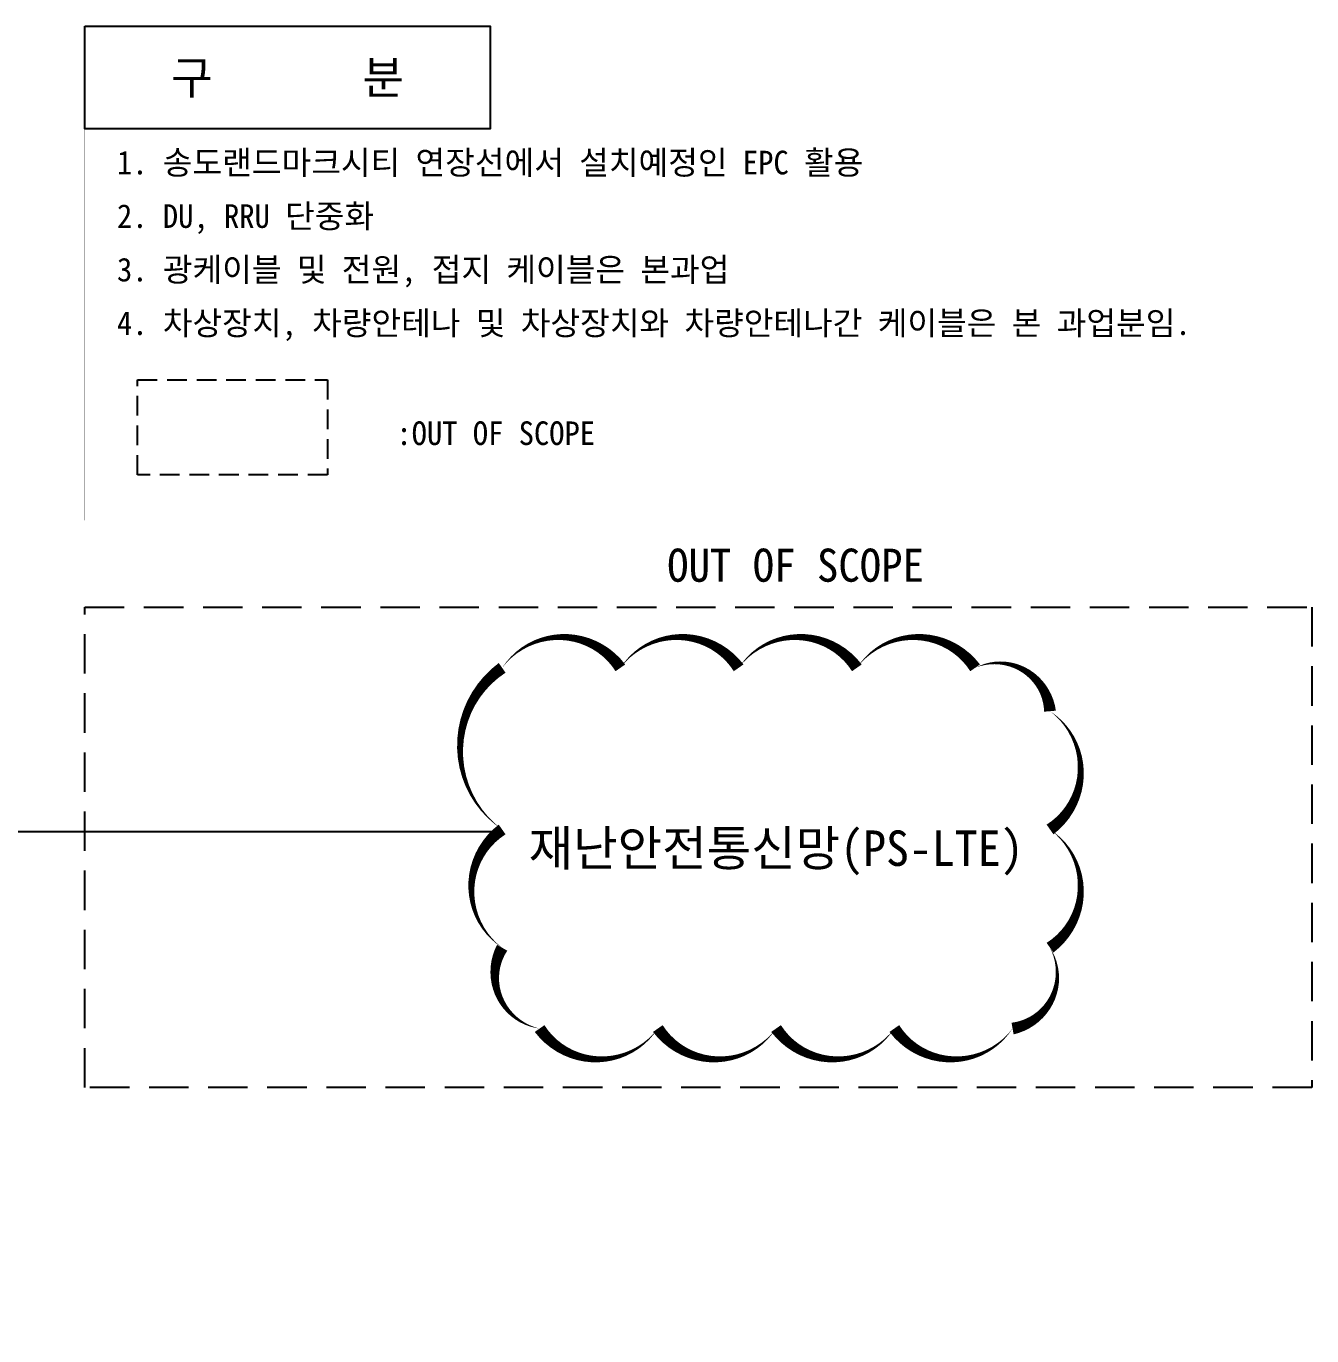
# Model space of a CAD drawing. Header units: millimetres. Extents: x 6936 to 151718, y -102387 to -11312.
# Drawn here: x 119100 to 151718, y -45691 to -12468 of the extents above; entities that cross this region are included whole.
import ezdxf
from ezdxf.enums import TextEntityAlignment as Align

# ---------------------------------------------------------------- set-up
doc = ezdxf.new("R2010")
doc.units = ezdxf.units.MM
doc.linetypes.add('DASHED', pattern=[0.75, 0.5, -0.25])
doc.layers.add('TN-LINE', color=7, linetype='Continuous')
doc.layers.add('TN-TEXT', color=3, linetype='Continuous')
doc.layers.add('TN-LINE1', color=1, linetype='Continuous', lineweight=9)
doc.styles.add('STYLE1', font='GulimChe.ttf')

msp = doc.modelspace()

# ---------------------------------------------------------------- linework, layer by layer
at = {"layer": 'TN-LINE', "color": 1}
msp.add_line((53248, -32899), (131103, -32899), dxfattribs=at)
at = {"layer": 'TN-LINE', "const_width": 1}
for points in [[(120588, -12468), (151718, -12468), (151718, -25004), (120588, -25004)], [(13954, -41154), (151686, -41154), (151686, -45690), (13954, -45690)]]:
    msp.add_lwpolyline(points, close=True, dxfattribs=at)
at = {"layer": 'TN-LINE'}
msp.add_lwpolyline([(120588, -12468), (130873, -12468), (130873, -15073), (120588, -15073)], close=True, dxfattribs=at)
at = {"layer": 'TN-LINE', "linetype": 'DASHED', "ltscale": 1000}
msp.add_lwpolyline([(121927, -21440), (126742, -21440), (126742, -23846), (121927, -23846)], close=True, dxfattribs=at)
at = {"layer": 'TN-LINE', "linetype": 'DASHED', "ltscale": 2000}
msp.add_lwpolyline([(120588, -27205), (151718, -27205), (151718, -39390), (120588, -39390)], close=True, dxfattribs=at)
at = {"layer": 'TN-LINE1'}
msp.add_lwpolyline([(131176, -28745, 0, 300, -0.520567), (134176, -28745, 0, 300, -0.520567), (137176, -28745, 0, 300, -0.520567), (140176, -28745, 0, 300, -0.520567), (143176, -28745, 0, 300, -0.520567), (145076, -29845, 0, 300, -0.520567), (145076, -32845, 0, 300, -0.520567), (145076, -35845, 0, 300, -0.520567), (144126, -37896, 0, 300, -0.520567), (141126, -37896, 0, 300, -0.520567), (138126, -37896, 0, 300, -0.520567), (135126, -37896, 0, 300, -0.520567), (132126, -37896, 0, 300, -0.520567), (131176, -35846, 0, 300, -0.520567), (131176, -32846, 0, 300, -0.520567)], format="xyseb", close=True, dxfattribs=at)

# ---------------------------------------------------------------- texts
at = {"layer": 'TN-TEXT', "color": 7, "style": 'STYLE1'}
for s, height, p in [('구       분', 840, (125731, -13771)), ('OUT OF SCOPE', 840, (138620, -26141)), ('재난안전통신망(PS-LTE)', 900, (138126, -33320))]:
    msp.add_text(s, height=height, dxfattribs=at).set_placement(p, align=Align.MIDDLE_CENTER)
for s, p in [('1. 송도랜드마크시티 연장선에서 설치예정인 EPC 활용', (121404, -15927)), ('2. DU, RRU 단중화', (121404, -17285)), ('3. 광케이블 및 전원, 접지 케이블은 본과업', (121404, -18642)), ('4. 차상장치, 차량안테나 및 차상장치와 차량안테나간 케이블은 본 과업분임.', (121404, -20000)), (':OUT OF SCOPE', (128493, -22793))]:
    msp.add_text(s, height=600, dxfattribs=at).set_placement(p, align=Align.MIDDLE_LEFT)

doc.saveas('drawing.dxf')
